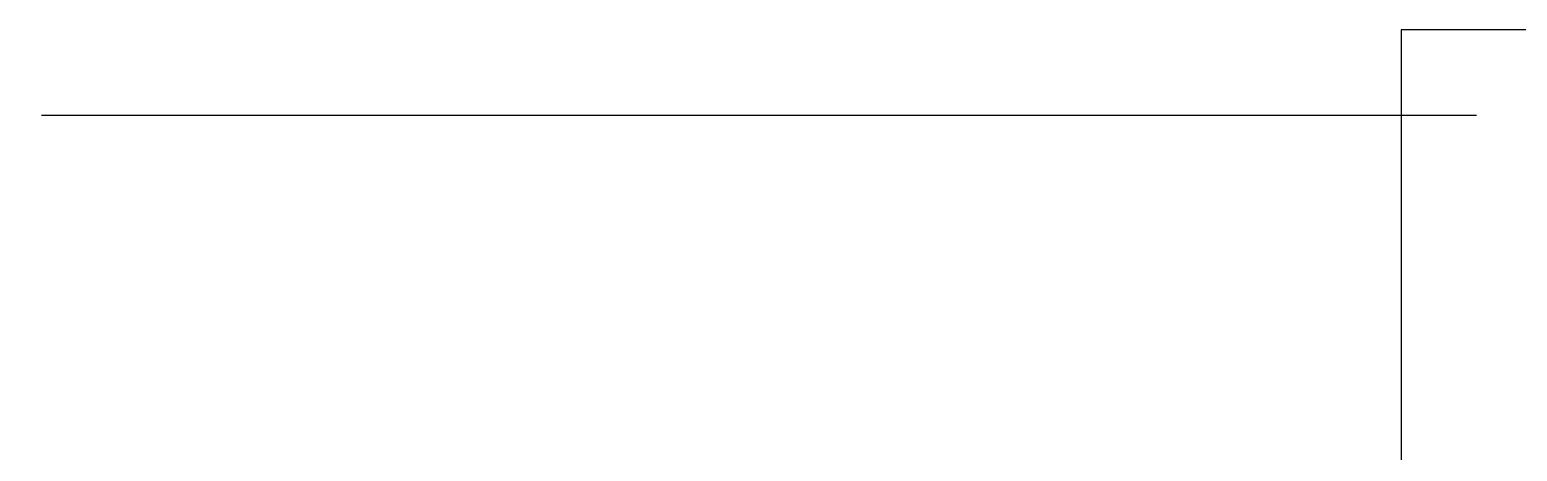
# Model space of a CAD drawing. Header units: centimetres. Extents: x 0 to 1084401, y -139216 to 99734.
# Drawn here: x 904114.3 to 904198.6, y 11772.7 to 11796.6 of the extents above; entities that cross this region are included whole.
import ezdxf

# ---------------------------------------------------------------- set-up
doc = ezdxf.new("R2010")
doc.units = ezdxf.units.CM
doc.header["$LTSCALE"] = 4
doc.linetypes.add('DASHDOT', pattern=[25.4, 12.7, -6.35, 0, -6.35])
doc.layers.add('0.6', color=6, linetype='Continuous')
doc.layers.add('B-CORTE', color=4, linetype='DASHDOT')

msp = doc.modelspace()

# ---------------------------------------------------------------- linework, layer by layer
at = {"layer": '0.6'}
msp.add_line((904207.0019350427, 11796.55647321635), (904192.0019350427, 11796.55647321635), dxfattribs=at)
msp.add_lwpolyline([(904192.0019350427, 11796.55647321635), (904192.0019350427, 11566.55647321635), (904137.0019350427, 11566.55647321635)], dxfattribs=at)
at = {"layer": 'B-CORTE', "ltscale": 1.6}
msp.add_line((913793.2125947423, 11791.69509158889), (900484.8674224017, 11791.69509158889), dxfattribs=at)

doc.saveas('drawing.dxf')
